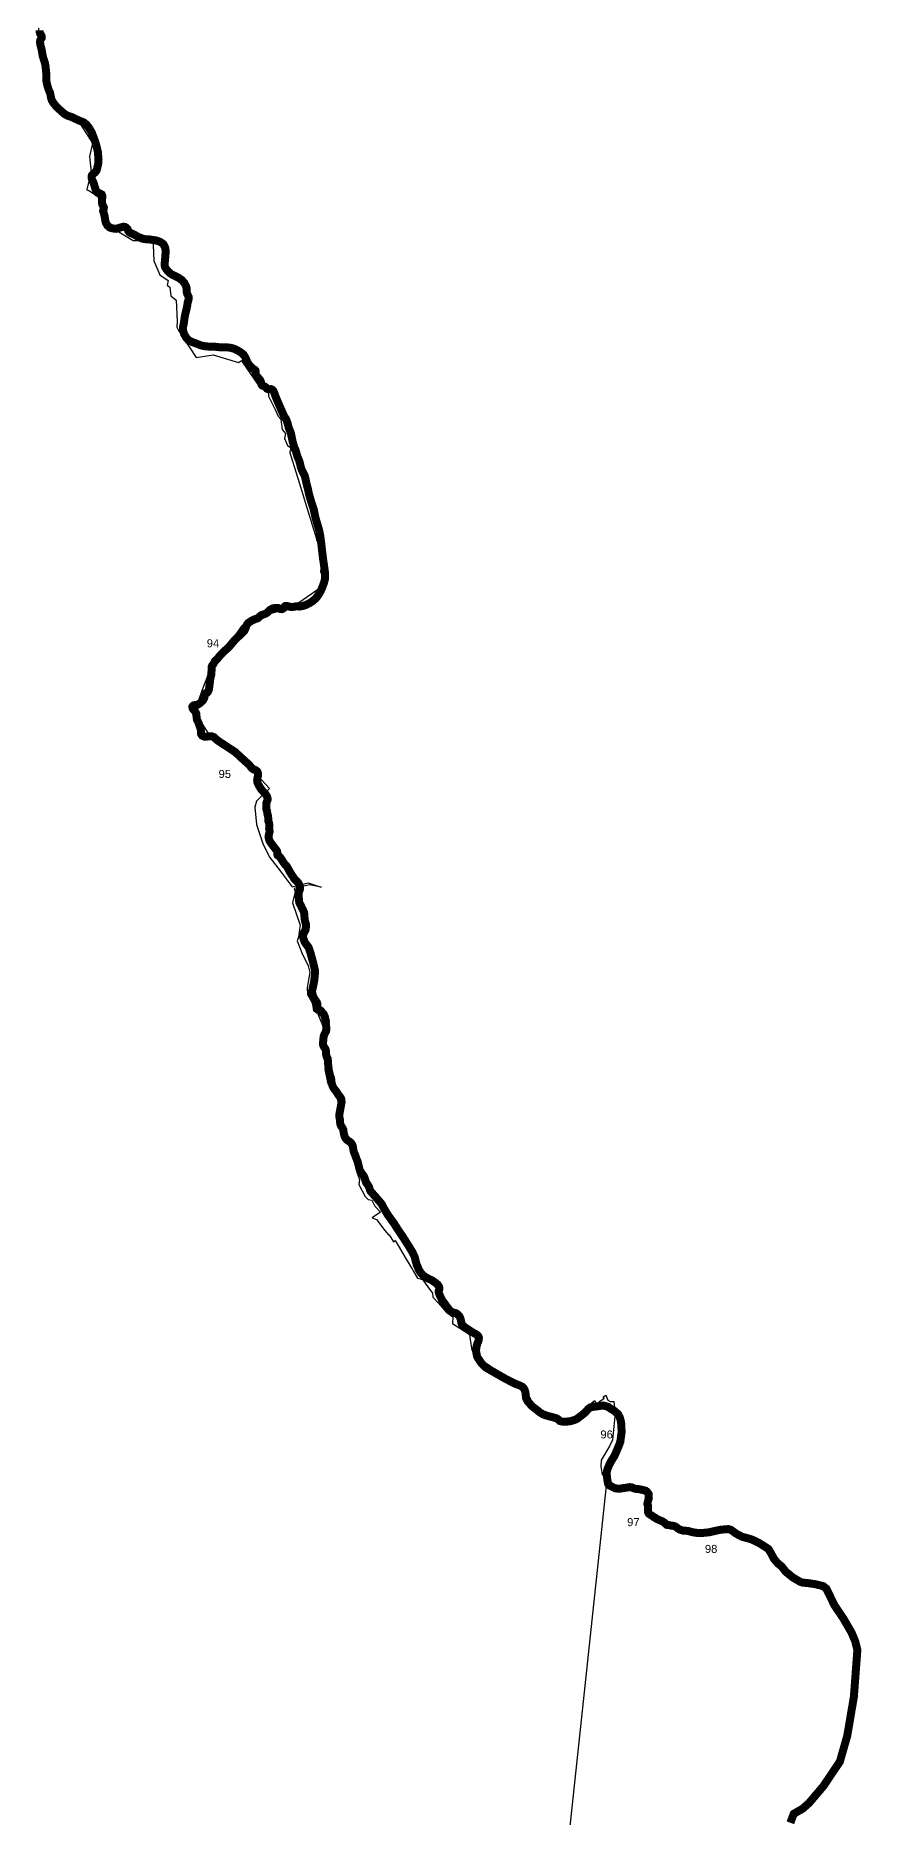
# Model space of a CAD drawing. Header units: metres. Extents: x 291186 to 378809, y 1824167 to 1998918.
# Drawn here: x 300356 to 305518, y 1944220 to 1955350 of the extents above; entities that cross this region are included whole.
import ezdxf

# ---------------------------------------------------------------- set-up
doc = ezdxf.new("R2010")
doc.units = ezdxf.units.M
for name, color, linetype in [('COASTLINE', 5, 'Continuous'), ('DISTRICT BOUNDRY', 86, 'Continuous'), ('UNPROTECTED', 130, 'Continuous'), ('UNPROTECTED DUE TO CREEK', 150, 'Continuous')]:
    doc.layers.add(name, color=color, linetype=linetype)
doc.styles.get("Standard").update_dxf_attribs({"font": 'arial.ttf'})

msp = doc.modelspace()

# ---------------------------------------------------------------- linework, layer by layer
at = {"layer": 'COASTLINE', "const_width": 50, "flags": 128}
msp.add_lwpolyline([(300380.8528701944, 1955383.166834404), (300380.75131608, 1955373.831577964), (300383.7971816449, 1955362.365802649), (300389.8889127748, 1955354.248419437), (300394.1526698457, 1955344.710437217), (300394.4679423202, 1955337.14238772), (300389.5941026965, 1955328.822278727), (300385.1272373967, 1955321.516557909), (300382.9946009947, 1955309.644951397), (300386.2477033479, 1955289.096344202), (300392.6968164787, 1955265.733995397), (300396.7272247918, 1955244.519601078), (300400.4886326643, 1955221.425636349), (300405.8628936066, 1955204.507738917), (300412.0430062967, 1955185.978949111), (300417.4178420263, 1955162.386136872), (300419.2985459625, 1955143.05160692), (300421.4482503394, 1955123.985461044), (300423.0605286222, 1955093.641010839), (300421.9856764337, 1955082.36270651), (300422.2541020872, 1955070.815724145), (300423.8663803699, 1955061.416990225), (300429.5136652638, 1955036.895563203), (300437.5744818901, 1955011.384965954), (300445.9042989571, 1954992.855882189), (300450.4721333646, 1954971.104425759), (300453.69668993, 1954955.529624542), (300457.4580978024, 1954945.325150476), (300469.8183231826, 1954925.185174337), (300486.7745475462, 1954905.699549735), (300516.8686844616, 1954877.234669939), (300535.9458738389, 1954861.122806611), (300554.2177862556, 1954850.381270434), (300566.309011195, 1954846.621835658), (300584.3119231711, 1954840.177090327), (300602.3142603598, 1954831.315418517), (300627.4445344413, 1954819.668490276), (300647.5971507942, 1954811.880942688), (300660.4948022686, 1954805.167519322), (300675.8105837735, 1954792.277734701), (300690.3199387433, 1954772.406142638), (300706.4490442303, 1954745.215866735), (300719.884121799, 1954710.306241608), (300729.2882162673, 1954683.721226179), (300738.6917359483, 1954651.339349871), (300744.8712738511, 1954623.411532186), (300746.7525525746, 1954601.92875379), (300748.9022569515, 1954574.538292174), (300746.7410568292, 1954547.547320109), (300742.1732224218, 1954529.823976489), (300737.2317206568, 1954508.718822877), (300728.28768429, 1954496.5441155), (300715.1114168823, 1954484.918892942), (300710.5778593284, 1954481.57050084), (300707.607780416, 1954477.763887732), (300705.9291060626, 1954472.731429035), (300705.9298639291, 1954459.611578392), (300709.4804685999, 1954447.675433711), (300718.402073335, 1954429.279777507), (300724.3520834245, 1954409.624867721), (300731.1281680266, 1954386.996266853), (300739.0615148128, 1954372.626653534), (300744.680337231, 1954367.836782428), (300757.2412170201, 1954364.368045621), (300768.6562026232, 1954358.21565986), (300772.1287470419, 1954349.745594532), (300772.7903645184, 1954337.027778723), (300769.8149805404, 1954318.363340025), (300770.644086519, 1954304.588237141), (300773.4542555945, 1954293.521839206), (300780.3955550992, 1954282.455441271), (300782.3788917957, 1954276.509577653), (300781.7172743192, 1954267.920686165), (300778.5774333052, 1954261.313875762), (300777.4201711211, 1954254.046498209), (300780.8911998066, 1954244.962181359), (300786.1803502862, 1954225.233622131), (300791.7991727044, 1954192.364711902), (300794.6146468456, 1954181.584559732), (300804.5305724618, 1954164.241634968), (300818.2479565685, 1954151.52381916), (300837.0892762524, 1954145.742717693), (300858.2443624378, 1954143.100069459), (300865.68130665, 1954144.586345545), (300884.8530561388, 1954151.193155949), (300903.6936179562, 1954156.148548478), (300914.1059461464, 1954155.322459905), (300922.2583163584, 1954150.66773932), (300930.026448242, 1954142.409131406), (300934.1583365376, 1954131.507875259), (300938.9510844432, 1954124.075355919), (300951.6764212683, 1954115.651606218), (300969.0300489632, 1954109.044795814), (300992.5481629742, 1954094.936372265), (301022.4626704584, 1954082.053035033), (301041.7996348497, 1954078.419536075), (301067.4162812692, 1954076.932880352), (301111.6279407519, 1954070.130557258), (301133.6091014498, 1954061.871949345), (301147.6569153616, 1954052.952774282), (301155.2598323427, 1954046.511485303), (301159.5569355408, 1954037.757452027), (301165.4734504107, 1954025.704362851), (301169.1674409473, 1954005.005469776), (301166.5376441047, 1953969.573634933), (301163.2394089869, 1953933.999436481), (301161.9176897669, 1953917.647362442), (301164.8923158785, 1953903.277749123), (301174.8082414946, 1953888.412330806), (301184.4051053037, 1953876.637531549), (301197.9572745079, 1953864.415141103), (301212.5227112563, 1953854.931826509), (301228.7198346337, 1953847.994732531), (301249.5437331476, 1953837.258618171), (301270.8640342355, 1953822.228058067), (301285.9038954288, 1953804.554849729), (301296.1760183118, 1953784.000961201), (301299.4818320949, 1953772.108854329), (301300.3079066075, 1953747.333410225), (301303.282532719, 1953736.762437653), (301312.2299049158, 1953718.515598876), (301312.8907645259, 1953710.092228812), (301310.7422129269, 1953695.55709407), (301305.7842501188, 1953682.178331475), (301304.6239564686, 1953668.749077254), (301299.8304506966, 1953645.460288873), (301296.3571484114, 1953630.538684385), (301288.7549892967, 1953599.65185524), (301282.6321856394, 1953556.132248816), (301277.1778202572, 1953529.044440053), (301277.3392458271, 1953508.638989316), (301284.1153304292, 1953485.350200934), (301297.6674996336, 1953462.061032917), (301311.7160714118, 1953447.030472813), (301331.8791103156, 1953436.955305238), (301367.9080849253, 1953423.576542644), (301386.9767645668, 1953415.563179776), (301406.3137289582, 1953411.103592245), (301426.1463380571, 1953408.295802223), (301444.8216849719, 1953407.635235074), (301469.1166121713, 1953407.800376861), (301492.3111171761, 1953404.473624027), (301520.7379326712, 1953402.65668473), (301553.1314215593, 1953402.65668473), (301579.5294283663, 1953399.187568287), (301599.6810992723, 1953392.690852408), (301616.353404961, 1953384.549931746), (301640.4709913935, 1953369.867498122), (301654.0792427207, 1953358.786294372), (301664.7583399277, 1953343.138825292), (301670.999370763, 1953330.249413879), (301678.3840221849, 1953311.954740929), (301685.3571520836, 1953299.527346885), (301696.511431602, 1953287.076035754), (301705.1351947927, 1953276.940126373), (301717.007931777, 1953267.42188524), (301726.7268120966, 1953261.750498662), (301730.0477832102, 1953257.738881956), (301730.7877817562, 1953252.374129336), (301729.8386120492, 1953247.308374812), (301730.464609799, 1953236.877867667), (301738.7155026593, 1953221.824529386), (301756.2502604536, 1953202.423596279), (301762.0039831133, 1953193.201851091), (301763.8827342293, 1953186.943546804), (301764.7179031401, 1953178.285941147), (301767.0142387116, 1953171.819216536), (301771.1885675325, 1953165.456512269), (301777.6167913996, 1953161.975247464), (301787.8032753653, 1953158.136744907), (301795.6517411006, 1953152.462700875), (301801.3296771077, 1953144.785695763), (301807.508562888, 1953141.614593809), (301813.8541793037, 1953141.113853539), (301826.7121427708, 1953141.94829411), (301834.0604165996, 1953139.444972396), (301840.2393023798, 1953133.603888395), (301846.7516494311, 1953120.920239853), (301858.8115794472, 1953087.300409036), (301888.5434410987, 1953018.639389122), (301907.9258774816, 1952975.361611017), (301922.1366326963, 1952952.261881509), (301929.9858562982, 1952931.400487584), (301937.5001028958, 1952901.526907705), (301943.5152895066, 1952886.726407194), (301950.8628054688, 1952869.703515825), (301955.705572565, 1952846.005099884), (301962.3854081184, 1952813.795238259), (301971.9163375398, 1952780.353456863), (301981.2676525947, 1952758.824282699), (301992.6364083398, 1952719.534583849), (302002.8274395046, 1952696.111404221), (302008.5053755117, 1952676.752231106), (302014.0165808831, 1952652.052334625), (302020.7047529683, 1952634.302060119), (302029.2216569789, 1952617.946948989), (302037.5710724875, 1952601.925538161), (302042.9261573548, 1952580.49848616), (302049.947790711, 1952547.572630486), (302057.6295258109, 1952519.701632051), (302065.1528668069, 1952483.921670728), (302073.3355516798, 1952455.88401196), (302081.5356674828, 1952428.246110209), (302093.8926811768, 1952392.031085695), (302098.7354482731, 1952368.499330086), (302104.5899671805, 1952340.380429152), (302119.4593084056, 1952289.565731726), (302128.1227011798, 1952259.959330485), (302135.4972798126, 1952221.758513834), (302138.3362478162, 1952199.561939067), (302142.8759331413, 1952164.06824396), (302146.3650857845, 1952132.186747277), (302152.550034497, 1952081.561867998), (302158.2310019701, 1952043.290353685), (302164.9191740553, 1951991.636280416), (302164.912530046, 1951958.409391876), (302158.167401473, 1951931.44340628), (302146.0163986578, 1951899.548325185), (302135.2236181535, 1951875.818528303), (302120.1136104902, 1951851.279463773), (302107.1619290127, 1951834.830430089), (302088.5169796598, 1951818.321722836), (302066.6969808002, 1951803.986299912), (302038.8697295105, 1951791.08617733), (302017.0140184867, 1951785.153801599), (302004.2916376313, 1951783.622546144), (301986.8705598157, 1951785.124766954), (301975.2918750432, 1951783.108518603), (301959.1015724646, 1951780.781727765), (301950.8188492103, 1951781.535305806), (301936.4277217626, 1951784.39093), (301927.6448066016, 1951787.140256033), (301921.5068456138, 1951787.669089389), (301916.7451702357, 1951786.928798618), (301914.4170042702, 1951785.342678186), (301910.8186540084, 1951779.73772796), (301907.3271629266, 1951775.190064809), (301901.1892019387, 1951769.690653471), (301893.9932592817, 1951767.364242269), (301886.1629823429, 1951768.315990455), (301879.602131834, 1951771.171235013), (301872.5938312115, 1951774.009983827), (301856.1159017335, 1951774.663981437), (301840.9471013571, 1951773.137414461), (301822.1769534209, 1951763.54086909), (301813.446444004, 1951755.361819526), (301803.7283627361, 1951746.257577773), (301794.4377304001, 1951739.482946487), (301779.377278598, 1951734.139317948), (301766.5529749978, 1951729.589101553), (301756.2423729649, 1951721.27106687), (301744.8548384231, 1951710.896423226), (301730.122414414, 1951706.098150541), (301708.2966378831, 1951696.610676342), (301690.5950653341, 1951685.110538453), (301684.0748895344, 1951680.874591587), (301676.6270454856, 1951670.606649227), (301671.9342599955, 1951660.573819174), (301667.5685082753, 1951646.358496196), (301658.9473414558, 1951629.58604), (301631.6971780538, 1951603.81730429), (301600.1610405169, 1951573.995597113), (301565.3848686239, 1951532.516964672), (301535.9528233853, 1951504.989805893), (301512.9739383207, 1951483.498149007), (301493.143208326, 1951458.57486977), (301476.9306831532, 1951443.55525426), (301471.4605711956, 1951432.974491869), (301466.7246484971, 1951423.813861673), (301458.9309035192, 1951413.928690151), (301456.2838186304, 1951406.3456673), (301455.5780618633, 1951388.887409354), (301454.4767450488, 1951361.644208978), (301448.8654203861, 1951338.01214941), (301445.6947472089, 1951317.338825161), (301443.3127727202, 1951297.636460838), (301441.0983423711, 1951279.319928182), (301439.4726630367, 1951267.541173363), (301435.5037160441, 1951255.243614931), (301432.3282553034, 1951250.086255893), (301426.5063246565, 1951244.532556566), (301419.3611590566, 1951242.152616647), (301415.7885762567, 1951238.053303957), (301412.8776109332, 1951229.987171644), (301410.4963943109, 1951214.251247308), (301404.9275910835, 1951202.681451649), (301399.6354091378, 1951195.012039262), (301390.9025131675, 1951186.945906949), (301378.9941564565, 1951177.292894932), (301365.7625647924, 1951169.359255686), (301357.2949221059, 1951167.507769486), (301348.9591481949, 1951167.904489412), (301345.1220699776, 1951167.24316299), (301338.7711484961, 1951163.144229936), (301335.3304344715, 1951157.854757469), (301336.1004268613, 1951151.444598665), (301339.4085142438, 1951143.113859856), (301351.0516176711, 1951130.684187994), (301357.0061749599, 1951121.824615829), (301360.5787577598, 1951112.303717242), (301362.0323457552, 1951090.293543895), (301364.0171981848, 1951078.392325753), (301368.3832672367, 1951069.760915), (301374.4696933008, 1951055.744363434), (301378.8357623527, 1951043.182198505), (301383.9248360696, 1951027.537766516), (301388.3704811067, 1951018.22870498), (301389.0055732548, 1951002.995419096), (301390.4879601782, 1950986.281172033), (301395.992344751, 1950977.818319794), (301408.694187714, 1950971.2597232), (301422.8784176002, 1950971.048265785), (301442.7777189533, 1950973.798730726), (301458.867225284, 1950972.317389912), (301469.8759944296, 1950968.085963792), (301480.8840057087, 1950958.142150375), (301493.1629591506, 1950947.140670247), (301516.4499238714, 1950931.484469532), (301542.7009045726, 1950914.558765054), (301573.3103756603, 1950894.342373191), (301604.0070013983, 1950874.243288941), (301636.821106208, 1950843.565639394), (301667.0940845585, 1950815.638075151), (301690.8471371924, 1950795.000666639), (301706.9366435231, 1950774.054993456), (301714.9813966886, 1950768.131148744), (301731.0709030192, 1950761.57255215), (301741.2323773896, 1950753.532614741), (301745.0429302785, 1950743.377343909), (301745.4665776661, 1950723.912631905), (301742.9337877387, 1950713.866696325), (301740.6048639067, 1950697.364286314), (301741.3551517667, 1950687.725700476), (301745.4703669988, 1950676.57957892), (301753.3044332701, 1950661.983702371), (301767.2688818641, 1950640.287488238), (301782.6702453899, 1950623.170447069), (301793.424371383, 1950611.09573514), (301801.9223287304, 1950598.224925906), (301805.6669472316, 1950585.268698506), (301805.5343205897, 1950576.511248504), (301801.683600775, 1950566.16160389), (301798.4975299029, 1950556.740549648), (301797.4350010345, 1950538.959904239), (301797.1697477507, 1950526.014686291), (301798.8961676951, 1950514.4707059), (301802.6135030015, 1950505.713255898), (301803.2773940776, 1950497.751903202), (301805.136440664, 1950486.075050108), (301807.7920049683, 1950479.308033189), (301809.3948926692, 1950467.832007694), (301809.6609038197, 1950451.643936533), (301810.8553014633, 1950442.223261928), (301814.1747568439, 1950434.792640769), (301815.9011767884, 1950424.84085499), (301816.0383506294, 1950410.853535418), (301815.5070861952, 1950395.726927332), (301817.6313860654, 1950386.438745793), (301818.2952771416, 1950376.752325782), (301816.7022417056, 1950370.11780193), (301813.3873335242, 1950356.244752882), (301811.6609135797, 1950344.700772491), (301812.4581891642, 1950339.260584415), (301815.2463801106, 1950328.910939801), (301818.698462133, 1950318.163056716), (301826.6712179785, 1950307.347218734), (301835.5670552517, 1950294.741775269), (301844.4621346584, 1950283.197794878), (301850.3045277014, 1950275.634301016), (301859.0669804662, 1950264.488559096), (301863.9794712827, 1950257.721162541), (301865.9847861085, 1950250.629176955), (301866.1174127504, 1950243.331048863), (301865.9847861085, 1950235.767934638), (301868.2417126207, 1950230.19487386), (301878.0666942539, 1950223.560350007), (301884.4395938645, 1950217.72192346), (301887.891675887, 1950212.281735385), (301899.4046452506, 1950194.138273485), (301910.2078135891, 1950177.726480742), (301920.5640596564, 1950166.845724955), (301927.998730269, 1950157.690036481), (301933.5978481573, 1950147.011247202), (301942.8915653563, 1950130.425317206), (301952.7165469895, 1950113.573641805), (301966.1444260836, 1950094.146893431), (301974.0266852609, 1950081.32981542), (301983.594301854, 1950072.015816812), (301995.6860632373, 1950060.377485914), (302000.7652846894, 1950052.555080102), (302006.0946020949, 1950040.987941897), (302008.7759338611, 1950032.783621973), (302008.9419066301, 1950022.048646522), (302006.8608051519, 1950013.643499), (302001.9079041248, 1950002.116465126), (301999.8649392574, 1949993.476459854), (301998.8653133106, 1949985.653674405), (302000.1157930773, 1949969.472816333), (302002.0841879559, 1949953.389151836), (302002.8565812786, 1949942.121954746), (302004.3621192182, 1949933.160984564), (302007.526211961, 1949926.66996323), (302014.8873177819, 1949914.107124168), (302017.4428954437, 1949906.5689808), (302026.4611381696, 1949889.798843946), (302030.5267031354, 1949880.137563187), (302033.3573346071, 1949873.729682201), (302035.5225592697, 1949864.326091229), (302035.9982762724, 1949848.928210457), (302038.3056185123, 1949826.952651264), (302040.5184154041, 1949814.593357237), (302043.7658734647, 1949806.521150743), (302045.8553114748, 1949796.988103795), (302045.1891467991, 1949783.673499734), (302044.6048317082, 1949772.085481533), (302041.6074696008, 1949760.434823344), (302036.5274902821, 1949752.94535856), (302030.607036987, 1949740.751440835), (302028.7632397155, 1949733.704581955), (302027.4429442442, 1949725.106629209), (302027.9423782844, 1949716.784622035), (302033.1928775712, 1949699.847908105), (302035.867046096, 1949691.221751842), (302042.857191501, 1949679.32856648), (302052.7771505634, 1949666.349036447), (302061.4029964088, 1949655.811466148), (302065.2566945208, 1949645.042473969), (302075.6728120436, 1949613.884964147), (302081.9822819061, 1949590.241289447), (302091.5319269507, 1949555.655590286), (302097.7941780487, 1949530.490639346), (302101.2705118, 1949512.438174352), (302102.0693031175, 1949492.998518343), (302097.5830686031, 1949447.852214659), (302092.1855615035, 1949420.629993762), (302086.6044816184, 1949394.888624399), (302083.6266878251, 1949381.154277016), (302085.182507312, 1949368.806462945), (302088.1049214637, 1949354.199097281), (302096.6035697376, 1949336.575837716), (302109.443213616, 1949318.458717352), (302114.5424959924, 1949309.699672086), (302116.1524796124, 1949303.620107856), (302116.4808440337, 1949291.684839334), (302115.6572010607, 1949278.971546633), (302117.0465243283, 1949267.408889433), (302120.0959162869, 1949264.831032196), (302124.9126207396, 1949263.639916663), (302131.3289736921, 1949263.273650782), (302137.3656404778, 1949260.071717704), (302141.04373952, 1949255.927812192), (302144.6630649592, 1949249.692572787), (302147.9202278943, 1949245.79151284), (302150.4272503597, 1949244.037972804), (302154.4378800113, 1949240.44699311), (302157.9143937807, 1949235.010047313), (302163.0480016046, 1949222.964741827), (302165.1374396146, 1949214.530741947), (302166.2234623453, 1949206.597861972), (302167.3216109403, 1949203.549382541), (302169.911240857, 1949196.785402713), (302170.4963138145, 1949190.772723108), (302169.159437264, 1949181.002783112), (302170.1643682764, 1949176.293015264), (302171.7520986469, 1949168.610315607), (302171.9195871489, 1949161.762815794), (302172.1696831022, 1949154.164015758), (302173.1761298477, 1949145.764183143), (302172.8419107102, 1949138.91668333), (302171.5891573439, 1949131.568063611), (302166.3250164596, 1949122.298863886), (302162.146898306, 1949113.781344021), (302158.8009175971, 1949105.750138247), (302155.7929453584, 1949097.399658351), (302154.4196912147, 1949077.051153057), (302151.8800804887, 1949059.147505489), (302152.0134649971, 1949047.657053815), (302155.4897987483, 1949037.235657942), (302163.243531168, 1949026.146102194), (302167.1268392433, 1949019.70215576), (302169.8013502109, 1949011.685376165), (302170.4690306197, 1948999.866159461), (302171.1374688949, 1948986.638871748), (302173.5436951125, 1948976.751624139), (302178.0893785308, 1948964.326128276), (302181.4315699072, 1948958.714724232), (302182.3675350658, 1948950.697944637), (302183.9757278324, 1948926.564845141), (302186.9170078168, 1948900.644797614), (302189.055707151, 1948883.943837822), (302196.7412315835, 1948851.443174796), (302201.7219303873, 1948840.411323764), (302203.7408868105, 1948829.783405747), (302205.3551425093, 1948812.350507183), (302207.5089991739, 1948802.126142545), (302211.5476698869, 1948790.55596725), (302216.1244258328, 1948779.793278349), (302222.5859958269, 1948769.434142828), (302232.6822936761, 1948757.729576285), (302238.4822461937, 1948749.617887617), (302245.4826592873, 1948737.240605563), (302254.6414762448, 1948726.058418559), (302263.9298883781, 1948713.277583126), (302267.4425997226, 1948703.686072189), (302268.1155851971, 1948687.272876706), (302262.5854331623, 1948656.331000298), (302258.0624857398, 1948631.576815827), (302254.2689001378, 1948610.814443634), (302254.6164666495, 1948594.706539072), (302258.0624857398, 1948577.701490609), (302258.8991703836, 1948563.90436882), (302259.9798880485, 1948551.889259789), (302264.7082172995, 1948540.279602319), (302274.1792752654, 1948525.746745395), (302278.9068466498, 1948515.621845467), (302280.7984814968, 1948501.986828375), (302283.3646175513, 1948487.676817954), (302287.5525879698, 1948473.36718717), (302291.5382080259, 1948464.972289828), (302296.7985595776, 1948457.697699185), (302306.8061870433, 1948448.292969304), (302318.4523219366, 1948440.731753261), (302326.018103458, 1948434.784750734), (302332.7335587381, 1948425.269546692), (302336.9071296926, 1948416.652562118), (302339.7119937025, 1948405.86291904), (302341.752928255, 1948392.779513482), (302344.9897761843, 1948375.745233025), (302349.8355747465, 1948364.955589947), (302353.6605270994, 1948356.119934869), (302356.4737276411, 1948348.101636729), (302361.4044072542, 1948334.168605147), (302368.8944021232, 1948314.660614606), (302376.124448774, 1948287.10205684), (302378.844431733, 1948273.50879974), (302382.6701419524, 1948262.124266592), (302394.7512922312, 1948242.269668115), (302406.6528281434, 1948226.552725594), (302411.4978688392, 1948215.932779939), (302416.3641297978, 1948201.625806609), (302418.7635352167, 1948193.686852454), (302422.7696176691, 1948182.795087214), (302430.1807944193, 1948174.003469946), (302438.0815529449, 1948162.407859019), (302441.8132877153, 1948152.870636072), (302444.4787042845, 1948142.640197254), (302447.4700034595, 1948134.930163783), (302451.0425862595, 1948128.855983099), (302458.2930953064, 1948121.076855823), (302467.0366014081, 1948111.59240232), (302477.3405546852, 1948100.953474851), (302486.990469151, 1948088.538608804), (302508.5419195291, 1948064.045234466), (302518.8314733422, 1948051.044209983), (302527.9122300476, 1948033.209276584), (302548.2942923772, 1947998.03977042), (302563.5804601913, 1947974.578627162), (302594.4551845628, 1947932.607557177), (302620.1150293742, 1947892.232857802), (302650.7108588644, 1947847.143455308), (302687.9918289738, 1947788.559880786), (302710.1321416421, 1947752.200214844), (302725.145477507, 1947721.100789375), (302730.3611149336, 1947700.28647035), (302737.8677828661, 1947672.324359205), (302744.5551970847, 1947658.957365336), (302750.0360877952, 1947643.473899134), (302764.3673437874, 1947619.740177018), (302779.789927576, 1947603.508447683), (302804.6305186736, 1947588.231883262), (302834.2949302043, 1947574.105237171), (302854.9035946251, 1947559.64678896), (302869.0984346427, 1947547.779738083), (302875.7858488614, 1947537.685968331), (302879.0613479835, 1947528.138115567), (302879.2030690237, 1947518.793747856), (302875.653980086, 1947509.927721875), (302875.5175641114, 1947500.925026827), (302879.4759009728, 1947486.739537111), (302898.0504516397, 1947447.667749493), (302912.9273715302, 1947429.389780541), (302923.7163593834, 1947413.533891136), (302941.1866985231, 1947390.891623362), (302951.993875173, 1947380.855178689), (302964.9594556867, 1947373.353185907), (302983.2482906737, 1947369.397375736), (302992.5291241416, 1947363.668664078), (303005.4954625219, 1947349.75575322), (303013.1385464289, 1947330.386709562), (303017.3962405676, 1947307.105893543), (303023.1287429645, 1947296.602875867), (303035.5486595801, 1947283.372171427), (303056.9765777146, 1947269.322591503), (303089.3700666028, 1947248.376538685), (303106.7039897679, 1947239.374223274), (303118.7146584598, 1947230.644486721), (303124.5835768312, 1947223.00620451), (303126.6305743158, 1947215.913080016), (303124.3099870156, 1947196.953663917), (303115.9901283016, 1947177.24864214), (303112.3053812559, 1947163.335731282), (303108.3478022612, 1947135.892203313), (303115.2580292383, 1947098.070558007), (303141.8129144159, 1947057.565263748), (303168.017665259, 1947031.027168337), (303230.9561205031, 1946994.885989735), (303292.9618142088, 1946959.403466794), (303351.1720262791, 1946929.872318851), (303381.1653518818, 1946918.548527509), (303396.4954759542, 1946910.554905728), (303406.0491413713, 1946901.89540189), (303412.0476549186, 1946892.125841531), (303417.3800037901, 1946875.473095548), (303421.6452765942, 1946838.704181683), (303430.3099645771, 1946820.941379179), (303457.1930059603, 1946789.633913022), (303490.7414834329, 1946763.433314275), (303511.4613894019, 1946747.251538431), (303528.5946427688, 1946736.911543224), (303555.0335743682, 1946728.029952154), (303597.0246849318, 1946717.149955639), (303611.909941354, 1946712.487262691), (303623.2408037728, 1946705.604077067), (303633.0165240818, 1946696.056224303), (303643.0150571492, 1946692.947762338), (303670.7863180999, 1946691.393531355), (303702.3355436789, 1946695.612429477), (303724.9972685165, 1946702.717322696), (303739.1095010829, 1946708.964997167), (303760.2160838107, 1946724.50768663), (303792.6535289573, 1946750.708285377), (303810.6498274655, 1946771.802016713), (303822.2027447762, 1946780.23943332), (303837.0880011983, 1946783.792069748), (303863.971800448, 1946787.344706176), (303897.832518929, 1946792.760597529), (303911.8295557836, 1946790.984279315), (303933.6023031871, 1946784.766975748), (303951.5986016953, 1946771.888953424), (303972.9272393149, 1946759.454725927), (303996.5400866417, 1946738.476404023), (304006.7599167345, 1946720.269047421), (304013.6474077158, 1946696.288941351), (304017.660310967, 1946669.534832889), (304018.3272335092, 1946624.239287887), (304015.4503721793, 1946602.325542159), (304010.5621330916, 1946565.911588227), (303998.7871608891, 1946534.604122069), (303985.374891852, 1946503.322895327), (303973.2372067238, 1946476.87434957), (303952.5504820509, 1946444.102626231), (303940.7755098484, 1946420.566694624), (303930.9997895394, 1946396.808675784), (303926.7784729938, 1946381.04389909), (303925.4453857759, 1946364.834947933), (303928.7845456862, 1946333.404099981), (303931.8948299057, 1946314.30877409), (303935.2271690171, 1946302.096633823), (303944.7808344343, 1946292.549160696), (303962.9991878344, 1946283.001687568), (303979.8844540166, 1946275.008065787), (304006.7674953997, 1946273.231747573), (304049.8696382895, 1946279.892845967), (304068.0879916896, 1946283.001687568), (304080.307073676, 1946281.891251412), (304101.858524054, 1946272.787952747), (304127.4084782194, 1946270.345372839), (304148.2930060552, 1946265.682679891), (304168.288556457, 1946260.797899712), (304177.6201669822, 1946254.136421683), (304187.7263170962, 1946240.026099952), (304188.3924817719, 1946226.259728703), (304188.8365915557, 1946215.157644957), (304183.2829456587, 1946194.730175314), (304179.7277937889, 1946180.297922008), (304180.1165793164, 1946176.057764253), (304182.8251942775, 1946170.206430073), (304184.5728344847, 1946164.442412239), (304184.7479016521, 1946157.542902254), (304184.4856798343, 1946146.626081018), (304184.2743095331, 1946137.826310607), (304183.1745707456, 1946131.556418376), (304183.6982565146, 1946127.277158084), (304187.8930477318, 1946118.630941516), (304194.0977009739, 1946112.95424003), (304203.1860363444, 1946107.190222196), (304212.2137423931, 1946102.158522771), (304217.4574208812, 1946097.180352064), (304224.44798171, 1946093.774255245), (304230.1281913166, 1946090.018893037), (304238.517773751, 1946084.254875204), (304253.897917014, 1946077.617693897), (304273.297784327, 1946069.23342637), (304288.6226033338, 1946059.41793002), (304293.8655239554, 1946054.701708355), (304298.3225369903, 1946048.763057827), (304300.6817754834, 1946047.190983939), (304312.3923290313, 1946045.968555076), (304328.2090034129, 1946042.300509215), (304343.016199583, 1946040.973680372), (304350.3568947464, 1946038.703075704), (304359.8817612356, 1946033.724904997), (304372.028845902, 1946023.943575913), (304383.0398886472, 1946017.655659996), (304388.9823200716, 1946015.734320718), (304401.956744874, 1946011.687792432), (304415.4785584605, 1946010.877060613), (304435.7615100614, 1946008.714833177), (304453.880694023, 1946003.579646486), (304474.433943163, 1945998.984987091), (304500.3961489587, 1945996.011909584), (304530.1441388489, 1945997.093082428), (304565.4220140629, 1946000.621941665), (304598.1451266519, 1946008.189678567), (304633.8428994971, 1946016.027619991), (304663.5908893874, 1946019.270902019), (304686.5782037055, 1946020.622279386), (304701.8688591856, 1946016.258446786), (304732.9926149931, 1945993.26776685), (304770.8215273423, 1945973.206271891), (304817.7039562142, 1945960.269231711), (304841.5992760378, 1945952.068376642), (304878.4842500425, 1945933.598962844), (304935.903713976, 1945897.095091055), (304952.6298638107, 1945869.986250685), (304970.4647993231, 1945835.814844008), (304994.9996312418, 1945806.840996952), (305019.5108719738, 1945787.151418156), (305044.4231628449, 1945754.834826873), (305089.5059164957, 1945718.237892374), (305133.7157963151, 1945692.239902982), (305151.9281907798, 1945686.298378946), (305184.2717047789, 1945683.322521282), (305231.1002060854, 1945676.259954975), (305279.7924109706, 1945664.010020341), (305299.1135911056, 1945648.040263628), (305349.7716464321, 1945543.848279365), (305405.2912660697, 1945461.737857375), (305455.6102979453, 1945375.015115061), (305479.3539103874, 1945319.328580871), (305492.3400075221, 1945265.274450612), (305470.7065087933, 1944974.207670202), (305429.5646336756, 1944731.081306744), (305383.056346596, 1944568.401156055), (305281.0961378691, 1944416.447119768), (305190.0710715831, 1944309.383100885), (305150.6542668128, 1944274.427169058), (305094.4600652465, 1944242.263447174), (305073.6998228551, 1944186.252098802)], dxfattribs=at)
at = {"layer": 'DISTRICT BOUNDRY'}
msp.add_polyline3d([(300373.5798643751, 1955415.23243844, 0), (300373.9153728944, 1955342.269905664, 0), (300372.9435796525, 1955302.959348088, 0), (300377.2575755662, 1955291.729237457, 0), (300403.3945772119, 1955173.867232443, 0), (300432.5475247856, 1955058.007875753, 0), (300444.0676934982, 1955017.796089597, 0), (300487.2048501206, 1954888.534713865, 0), (300542.4310059485, 1954867.317450031, 0), (300572.5333022441, 1954850.297632182, 0), (300615.6712263129, 1954827.990109623, 0), (300710.8154043703, 1954678.2423815, 0), (300693.4385961747, 1954594.722354883, 0), (300702.9362832138, 1954496.638425168, 0), (300676.5193973003, 1954390.972769709, 0), (300675.6653115306, 1954387.556456895, 0), (300691.9230342048, 1954381.543538753, 0), (300744.246100251, 1954345.888974354, 0), (300752.9856041246, 1954310.991164616, 0), (300757.6758558002, 1954304.684068087, 0), (300778.5187448449, 1954231.770802014, 0), (300790.3573657147, 1954176.394572704, 0), (300964.7552262301, 1954069.555910797, 0), (301027.4036670454, 1954070.989850804, 0), (301076.641733896, 1954072.790091175, 0), (301079.5030163391, 1954068.989758459, 0), (301090.1852039584, 1954054.801493642, 0), (301090.2783794975, 1954042.10018603, 0), (301094.666759986, 1953942.52879459, 0), (301131.9962658959, 1953855.692470913, 0), (301184.7858449435, 1953821.18537175, 0), (301178.6499486656, 1953790.501887592, 0), (301194.8028225023, 1953778.241726097, 0), (301201.6391391282, 1953723.913797635, 0), (301234.5413867891, 1953698.131779919, 0), (301239.55896641, 1953564.505855278, 0), (301238.698063047, 1953529.713279126, 0), (301248.4395133161, 1953508.521010413, 0), (301359.1803827445, 1953339.144522068, 0), (301465.5785441793, 1953356.161230152, 0), (301623.5200182297, 1953307.634984305, 0), (301642.0455851996, 1953320.347167804, 0), (301648.5764226137, 1953309.61810805, 0), (301652.3815338821, 1953303.366992232, 0), (301653.8409192276, 1953304.448187509, 0), (301739.927891224, 1953177.11829541, 0), (301763.3924452335, 1953192.881171304, 0), (301777.0059307168, 1953155.764625993, 0), (301778.3290124614, 1953152.156885117, 0), (301808.7928760854, 1953131.897544293, 0), (301811.6751754459, 1953097.863258949, 0), (301853.4492047175, 1953015.03923366, 0), (301854.011486023, 1953013.69036618, 0), (301871.2524231531, 1952972.327003246, 0), (301887.8819334469, 1952953.590391701, 0), (301890.3852098456, 1952935.08152485, 0), (301896.5013931009, 1952889.858952813, 0), (301917.7034571958, 1952864.099295705, 0), (301910.9682913037, 1952832.952542823, 0), (301930.520054331, 1952789.902487431, 0), (301949.9945616908, 1952776.166278467, 0), (301948.68671254, 1952765.49198572, 0), (301949.9303180556, 1952763.37771, 0), (301954.2829829339, 1952755.977302632, 0), (301942.7144492528, 1952752.60738062, 0), (302002.4308630958, 1952557.767788607, 0), (302048.5155480171, 1952408.863535865, 0), (302111.6871478668, 1952207.061452914, 0), (302112.3693813469, 1952198.192166078, 0), (302112.7132200628, 1952193.721454819, 0), (302127.923976873, 1952176.240603246, 0), (302123.4166345857, 1952152.099018795, 0), (302130.8036018896, 1952133.216661892, 0), (302128.743466962, 1952106.6032164, 0), (302143.1187093073, 1952052.172397934, 0), (302135.7264235924, 1951999.561361714, 0), (302139.7619938839, 1951992.259726116, 0), (302159.9802558835, 1951941.168792878, 0), (302173.3427026787, 1951927.628861533, 0), (302159.7612736239, 1951925.697838262, 0), (302161.9448974742, 1951918.806545017, 0), (302082.3699478798, 1951863.672842677, 0), (301973.0684401641, 1951787.95511558, 0), (301964.9020527451, 1951777.461881085, 0), (301819.2712962431, 1951738.100071068, 0), (301716.0145128536, 1951705.324565094, 0), (301642.9101120797, 1951660.257495667, 0), (301468.4921372731, 1951414.238954179, 0), (301430.1964130403, 1951348.466866707, 0), (301397.4111001786, 1951263.839642382, 0), (301347.9805519193, 1951122.994676941, 0), (301435.7852772755, 1950987.764307227, 0), (301466.5390552758, 1950969.12161763, 0), (301497.4904856224, 1950940.736485503, 0), (301582.8226351288, 1950902.161976439, 0), (301816.9280079628, 1950647.723508376, 0), (301735.593451774, 1950568.127404822, 0), (301725.6323083274, 1950531.274965056, 0), (301736.2592666877, 1950422.253764292, 0), (301777.7528866981, 1950296.685865016, 0), (301819.3117204445, 1950216.754180974, 0), (301885.343301092, 1950131.907918093, 0), (301959.5170150734, 1950033.679401029, 0), (302058.9369984084, 1950057.054166479, 0), (302140.2193714858, 1950030.391169204, 0), (302067.0817011864, 1950045.98140758, 0), (301971.7405661716, 1950021.979703375, 0), (301977.2504296514, 1950003.138647685, 0), (301961.1191634962, 1949932.562364247, 0), (302009.5883020476, 1949794.201722567, 0), (302005.7617611896, 1949767.962124868, 0), (302003.3795146329, 1949750.217997045, 0), (301998.9861883451, 1949717.494714401, 0), (301991.6687957129, 1949695.341432534, 0), (302019.8289344658, 1949620.192308861, 0), (302059.0536978692, 1949538.556013312, 0), (302070.3612761894, 1949498.270673702, 0), (302064.6080925245, 1949464.109521158, 0), (302054.1956126126, 1949402.279020272, 0), (302055.0110773387, 1949360.964673598, 0), (302081.4593825978, 1949311.831721966, 0), (302089.2924045512, 1949287.185791565, 0), (302091.8741656545, 1949258.559137437, 0), (302109.6672503136, 1949255.203559333, 0), (302113.1416418905, 1949254.54844501, 0), (302129.6945738044, 1949214.199973046, 0), (302153.8017634922, 1949158.163199795, 0), (302137.6584103641, 1949077.191864446, 0), (302144.8617466561, 1949019.625491296, 0), (302164.3144642249, 1948969.421163447, 0), (302173.2686581896, 1948913.566633998, 0), (302164.2063324659, 1948893.168310417, 0), (302182.4361623693, 1948802.541099007, 0), (302228.1193391556, 1948755.48599728, 0), (302247.5407316433, 1948683.329982542, 0), (302248.366140073, 1948648.947811068, 0), (302245.0932698235, 1948601.328544377, 0), (302252.2618327606, 1948518.92262091, 0), (302314.5956505761, 1948423.076386664, 0), (302319.8912676743, 1948406.222825219, 0), (302329.55863162, 1948395.054630762, 0), (302338.4069513789, 1948352.136990344, 0), (302364.2067218699, 1948249.845514604, 0), (302380.3220756213, 1948203.874153321, 0), (302377.1351107678, 1948173.255434097, 0), (302415.6360067516, 1948098.935052309, 0), (302434.2675161144, 1948080.413912064, 0), (302457.5631428873, 1948075.73317751, 0), (302475.896488985, 1948037.015954693, 0), (302512.5182653703, 1948001.447505395, 0), (302459.4736116832, 1947964.904402695, 0), (302485.5901369253, 1947954.539075822, 0), (302538.349354716, 1947886.79102067, 0), (302561.4497211588, 1947858.871810731, 0), (302565.4663870393, 1947858.725364855, 0), (302592.8664765717, 1947815.331028981, 0), (302603.3233632954, 1947823.621810018, 0), (302621.842155794, 1947792.874360786, 0), (302671.9691634451, 1947706.847278269, 0), (302711.6691408503, 1947641.533649029, 0), (302713.8283784345, 1947637.981106515, 0), (302715.9374152967, 1947634.511532566, 0), (302743.620431684, 1947588.968472706, 0), (302775.0307587211, 1947580.686650062, 0), (302808.4744536579, 1947534.619528368, 0), (302836.5779898067, 1947495.530929342, 0), (302839.6032982295, 1947468.765238107, 0), (302874.3768362221, 1947431.542091627, 0), (302924.4911557568, 1947374.193446455, 0), (302925.3184689522, 1947373.24682457, 0), (302963.0728307944, 1947347.263619077, 0), (302961.3594755131, 1947305.601691908, 0), (303060.2000139962, 1947242.114470693, 0), (303067.9292154734, 1947237.150557373, 0), (303072.3159314747, 1947205.183253658, 0), (303081.5233625367, 1947138.086761604, 0), (303128.2328892605, 1947088.183454991, 0), (303130.1401878352, 1947086.835695571, 0), (303196.6140352006, 1947039.864343542, 0), (303315.4601415114, 1946956.573699749, 0), (303387.5993876501, 1946913.913013601, 0), (303392.4201838991, 1946911.062540112, 0), (303411.1062101717, 1946910.931221565, 0), (303408.3769669171, 1946875.487297312, 0), (303432.5836787001, 1946863.64314403, 0), (303497.7131511756, 1946747.79192195, 0), (303506.4190968095, 1946745.259980258, 0), (303587.4540620432, 1946712.534281984, 0), (303591.3200911045, 1946712.44727394, 0), (303719.4976172023, 1946715.628246684, 0), (303723.9875532957, 1946715.966717668, 0), (303800.6212984234, 1946782.346498383, 0), (303848.7860255337, 1946823.045141948, 0), (303861.7431970615, 1946801.531679092, 0), (303867.8778564081, 1946806.536175655, 0), (303875.5138513944, 1946812.681291669, 0), (303883.3550230694, 1946818.887933005, 0), (303894.2761890722, 1946827.346746209, 0), (303898.7755327719, 1946830.765948656, 0), (303909.969514752, 1946838.887592855, 0), (303903.896438522, 1946846.586349857, 0), (303914.7544855508, 1946854.07478632, 0), (303919.073083099, 1946856.430989244, 0), (303932.3338016784, 1946826.992161262, 0), (303948.0785342974, 1946817.845980777, 0), (303969.599726791, 1946818.563955094, 0), (303977.9990178479, 1946744.859182572, 0), (303960.7585454374, 1946579.285295174, 0), (303942.1490602237, 1946538.016414215, 0), (303890.1137873499, 1946451.399678658, 0), (303888.1285730784, 1946412.056889965, 0), (303896.6923519124, 1946362.080748352, 0), (303925.6332283635, 1946329.867511011, 0), (303772.1903649114, 1944884.909420453, 0), (303680.9106994028, 1944026.915890245, 0)], dxfattribs=at)
at = {"layer": 'UNPROTECTED', "const_width": 50, "flags": 128}
for points in [[(301867.7896727678, 1951774.200657549), (301856.1159017335, 1951774.663981437), (301840.9471013571, 1951773.137414461), (301822.1769534209, 1951763.54086909), (301813.446444004, 1951755.361819526), (301803.7283627361, 1951746.257577773), (301794.4377304001, 1951739.482946487), (301779.377278598, 1951734.139317948), (301766.5529749978, 1951729.589101553), (301756.2423729649, 1951721.27106687), (301744.8548384231, 1951710.896423226), (301730.122414414, 1951706.098150541), (301708.2966378831, 1951696.610676342), (301690.5950653341, 1951685.110538453), (301684.0748895344, 1951680.874591587), (301676.6270454856, 1951670.606649227), (301671.9342599955, 1951660.573819174), (301667.5685082753, 1951646.358496196), (301658.9473414558, 1951629.58604), (301631.6971780538, 1951603.81730429), (301600.1610405169, 1951573.995597113), (301565.3848686239, 1951532.516964672), (301535.9528233853, 1951504.989805893), (301512.9739383207, 1951483.498149007), (301493.143208326, 1951458.57486977), (301476.9306831532, 1951443.55525426), (301471.4605711956, 1951432.974491869), (301466.7246484971, 1951423.813861673), (301458.9309035192, 1951413.928690151), (301456.2838186304, 1951406.3456673), (301455.5780618633, 1951388.887409354), (301454.4767450488, 1951361.644208978), (301448.8654203861, 1951338.01214941), (301445.6947472089, 1951317.338825161), (301443.3127727202, 1951297.636460838), (301441.0983423711, 1951279.319928182), (301439.4726630367, 1951267.541173363), (301435.5037160441, 1951255.243614931), (301432.3282553034, 1951250.086255893), (301426.5063246565, 1951244.532556566), (301426.025561677, 1951244.372422138)], [(301475.4000718492, 1950963.09592574), (301480.8840057087, 1950958.142150375), (301493.1629591506, 1950947.140670247), (301516.4499238714, 1950931.484469532), (301542.7009045726, 1950914.558765054), (301573.3103756603, 1950894.342373191), (301604.0070013983, 1950874.243288941), (301636.821106208, 1950843.565639394), (301667.0940845585, 1950815.638075151), (301690.8471371924, 1950795.000666639), (301706.9366435231, 1950774.054993456), (301714.9813966886, 1950768.131148744), (301731.0709030192, 1950761.57255215), (301741.2323773896, 1950753.532614741), (301745.0429302785, 1950743.377343909), (301745.4665776661, 1950723.912631905), (301742.9337877387, 1950713.866696325), (301740.6048639067, 1950697.364286314), (301741.3551517667, 1950687.725700476), (301745.4703669988, 1950676.57957892), (301753.3044332701, 1950661.983702371), (301767.2688818641, 1950640.287488238), (301782.6702453899, 1950623.170447069), (301793.424371383, 1950611.09573514), (301801.9223287304, 1950598.224925906), (301805.6669472316, 1950585.268698506), (301805.5343205897, 1950576.511248504), (301801.683600775, 1950566.16160389), (301798.4975299029, 1950556.740549648), (301797.4350010345, 1950538.959904239), (301797.1697477507, 1950526.014686291), (301798.8961676951, 1950514.4707059), (301802.6135030015, 1950505.713255898), (301803.2773940776, 1950497.751903202), (301805.136440664, 1950486.075050108), (301807.7920049683, 1950479.308033189), (301809.3948926692, 1950467.832007694), (301809.6609038197, 1950451.643936533), (301810.8553014633, 1950442.223261928), (301814.1747568439, 1950434.792640769), (301815.9011767884, 1950424.84085499), (301816.0383506294, 1950410.853535418), (301815.5070861952, 1950395.726927332), (301817.6313860654, 1950386.438745793), (301818.2952771416, 1950376.752325782), (301816.7022417056, 1950370.11780193), (301813.3873335242, 1950356.244752882), (301811.6609135797, 1950344.700772491), (301812.4581891642, 1950339.260584415), (301815.2463801106, 1950328.910939801), (301818.698462133, 1950318.163056716), (301826.6712179785, 1950307.347218734), (301835.5670552517, 1950294.741775269), (301844.4621346584, 1950283.197794878), (301850.3045277014, 1950275.634301016), (301859.0669804662, 1950264.488559096), (301863.9794712827, 1950257.721162541), (301865.9847861085, 1950250.629176955), (301866.1174127504, 1950243.331048863), (301865.9847861085, 1950235.767934638), (301868.2417126207, 1950230.19487386), (301878.0666942539, 1950223.560350007), (301884.4395938645, 1950217.72192346), (301887.891675887, 1950212.281735385), (301899.4046452506, 1950194.138273485), (301910.2078135891, 1950177.726480742), (301920.5640596564, 1950166.845724955), (301927.998730269, 1950157.690036481), (301933.5978481573, 1950147.011247202), (301942.8915653563, 1950130.425317206), (301952.7165469895, 1950113.573641805), (301966.1444260836, 1950094.146893431), (301974.0266852609, 1950081.32981542)], [(304010.1382984956, 1946708.506570606), (304013.6474077158, 1946696.288941351), (304017.660310967, 1946669.534832889), (304018.3272335092, 1946624.239287887), (304015.4503721793, 1946602.325542159), (304010.5621330916, 1946565.911588227), (303998.7871608891, 1946534.604122069), (303985.374891852, 1946503.322895327)], [(304074.1975326828, 1946282.44646949), (304080.307073676, 1946281.891251412), (304101.858524054, 1946272.787952747), (304127.4084782194, 1946270.345372839), (304148.2930060552, 1946265.682679891), (304168.288556457, 1946260.797899712), (304177.6201669822, 1946254.136421683), (304187.7263170962, 1946240.026099952), (304188.3924817719, 1946226.259728703), (304188.8365915557, 1946215.157644957), (304183.2829456587, 1946194.730175314), (304179.7277937889, 1946180.297922008), (304180.1165793164, 1946176.057764253), (304182.8251942775, 1946170.206430073), (304184.5728344847, 1946164.442412239), (304184.7479016521, 1946157.542902254), (304184.4856798343, 1946146.626081018), (304184.2743095331, 1946137.826310607), (304183.1745707456, 1946131.556418376), (304183.6982565146, 1946127.277158084), (304187.8930477318, 1946118.630941516), (304194.0977009739, 1946112.95424003), (304203.1860363444, 1946107.190222196), (304212.2137423931, 1946102.158522771), (304217.4574208812, 1946097.180352064), (304224.44798171, 1946093.774255245), (304230.1281913166, 1946090.018893037), (304238.517773751, 1946084.254875204), (304253.897917014, 1946077.617693897), (304273.297784327, 1946069.23342637), (304288.6226033338, 1946059.41793002), (304293.8655239554, 1946054.701708355), (304298.3225369903, 1946048.763057827), (304300.6817754834, 1946047.190983939), (304312.3923290313, 1946045.968555076), (304328.2090034129, 1946042.300509215), (304343.016199583, 1946040.973680372), (304350.3568947464, 1946038.703075704), (304359.8817612356, 1946033.724904997), (304372.028845902, 1946023.943575913), (304383.0398886472, 1946017.655659996), (304388.9823200716, 1946015.734320718), (304401.956744874, 1946011.687792432), (304415.4785584605, 1946010.877060613), (304435.7615100614, 1946008.714833177), (304453.880694023, 1946003.579646486), (304474.433943163, 1945998.984987091), (304488.4705481452, 1945997.377576886)], [(304528.0674023019, 1945997.017604684), (304530.1441388489, 1945997.093082428), (304565.4220140629, 1946000.621941665), (304598.1451266519, 1946008.189678567), (304625.1420825397, 1946014.117234882)]]:
    msp.add_lwpolyline(points, dxfattribs=at)
at = {"layer": 'UNPROTECTED DUE TO CREEK', "const_width": 50, "flags": 128}
for points in [[(302088.5169796598, 1951818.321722836), (302107.1619290127, 1951834.830430089), (302120.1136104902, 1951851.279463773), (302135.2236181535, 1951875.818528303), (302146.0163986578, 1951899.548325185), (302158.167401473, 1951931.44340628), (302161.5399657595, 1951944.926399078)], [(303898.9923510933, 1946793.233266856), (303911.8295557836, 1946790.984279315), (303933.6023031871, 1946784.766975748)], [(305481.5232581577, 1945119.741060407), (305470.7065087933, 1944974.207670202), (305429.5646336756, 1944731.081306744), (305383.056346596, 1944568.401156055), (305281.0961378691, 1944416.447119768), (305190.0710715831, 1944309.383100885), (305152.2642502264, 1944275.854947661)]]:
    msp.add_lwpolyline(points, dxfattribs=at)

# ---------------------------------------------------------------- texts
at = {"layer": 'UNPROTECTED', "char_height": 50, "attachment_point": 1}
for s, insert in [('94', (301425.6406506203, 1951579.230415223)), ('95', (301499.5, 1950763)), ('96', (303886.2826880604, 1946637.226725823)), ('97', (304053.4084109402, 1946089.224043493)), ('98', (304539.5, 1945922.204638472))]:
    msp.add_mtext_dynamic_manual_height_columns(s, width=70.18295091297477, gutter_width=1, heights=[0], dxfattribs=dict(at, insert=insert))

doc.saveas('drawing.dxf')
